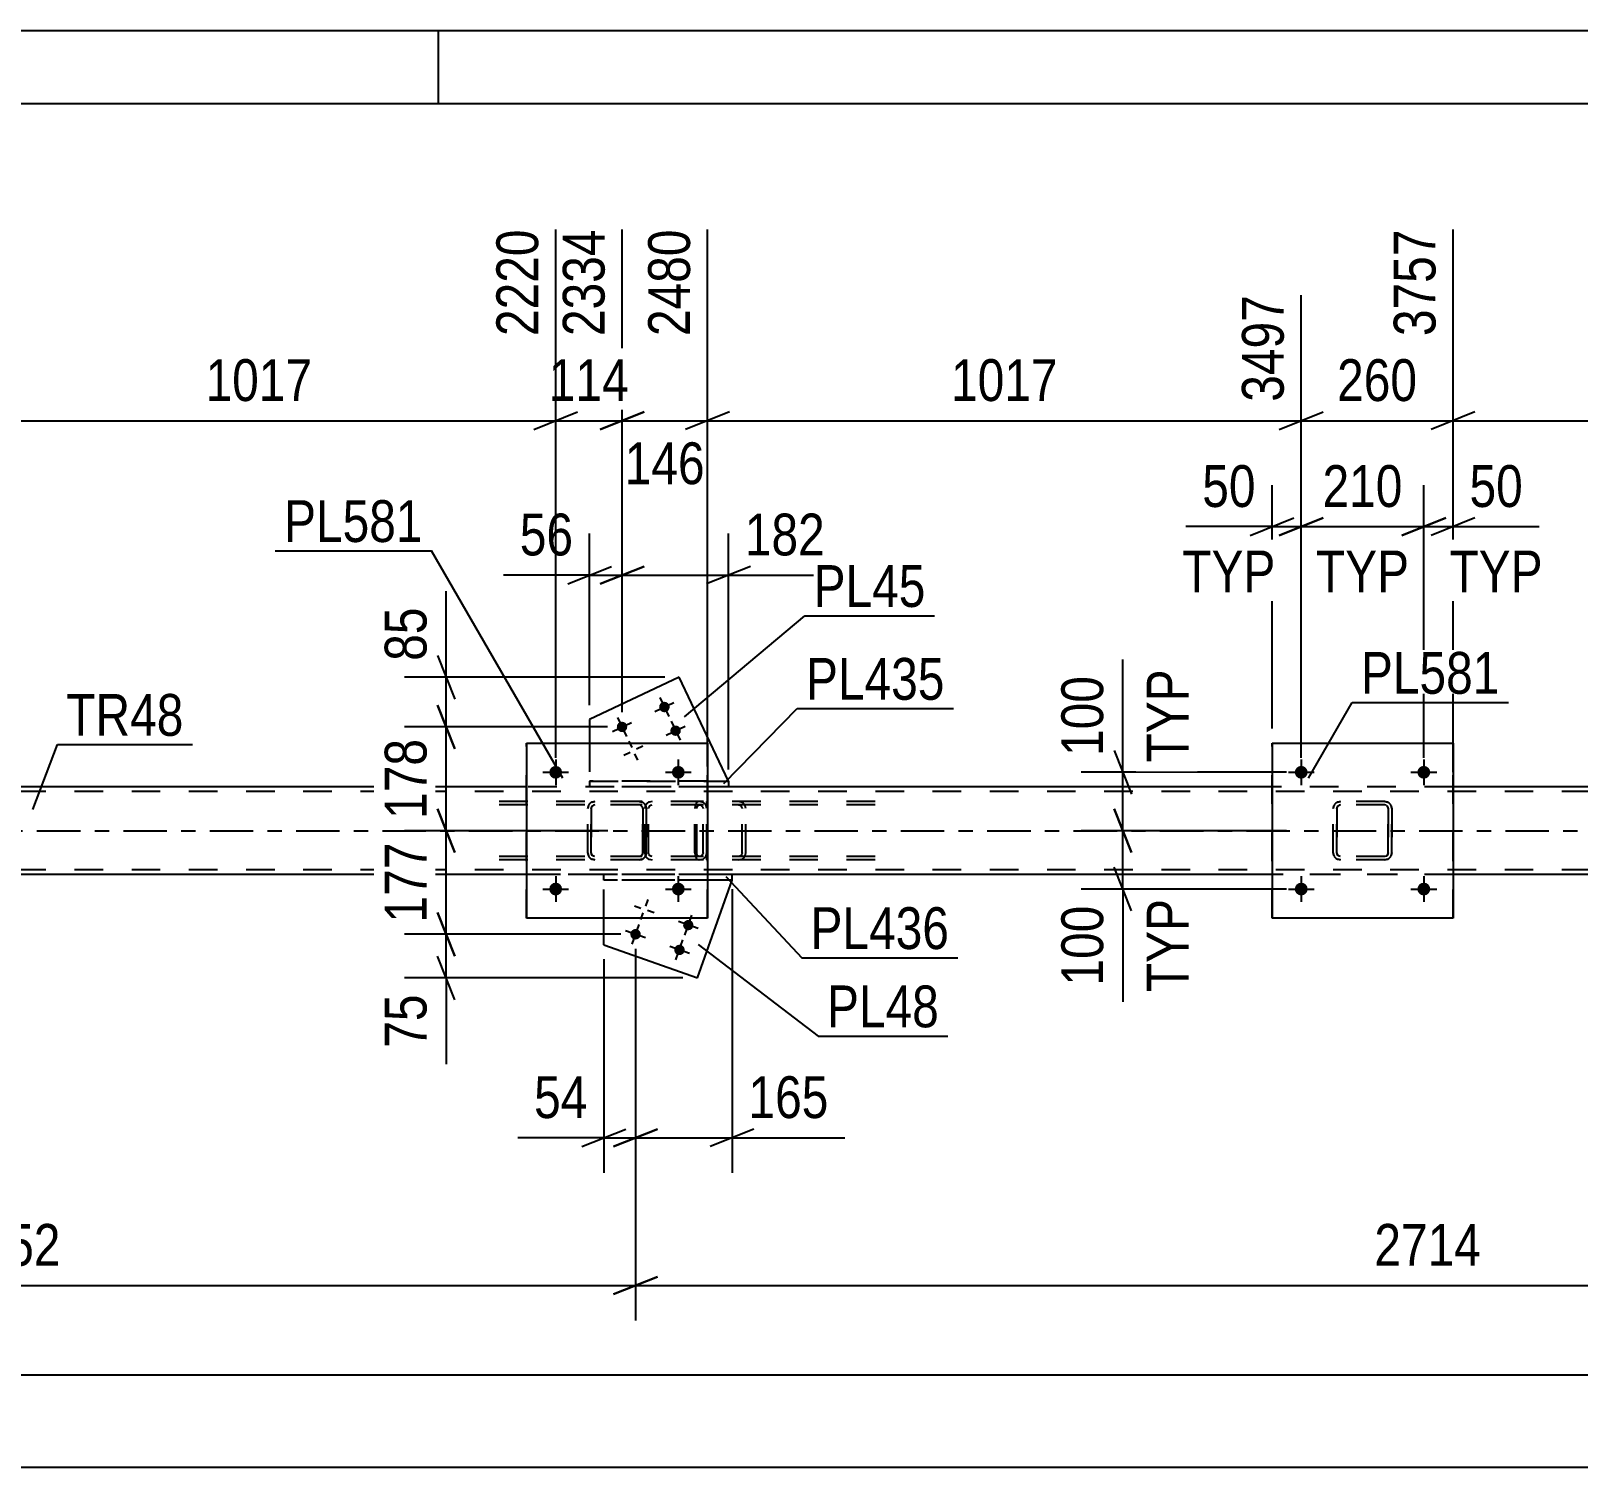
# Model space of a CAD drawing. Header units: millimetres. Extents: x -129 to 712, y -428 to 166.
# Drawn here: x 54 to 160, y 68 to 166.4 of the extents above; entities that cross this region are included whole.
import ezdxf

# ---------------------------------------------------------------- set-up
doc = ezdxf.new("R2010")
doc.units = ezdxf.units.MM
doc.linetypes.add('DXK_LINE_DOT2', pattern=[3.9198, 1.9599, -1.9599])
doc.linetypes.add('DXK_LINE_DOT3', pattern=[5.9187, 2.979, -0.9799, 0.9799, -0.9799])
doc.styles.add('Arial Narrow', font='ARIALN.TTF', dxfattribs={"height": 0.2})

# ---------------------------------------------------------------- blocks, each defined once
blk = doc.blocks.new('Unknown-232816670-1133')
at = {"color": 5, "linetype": 'Continuous'}
for p, q in [((711.94, 166.41), (-129.06, 166.41)), ((81.94, 161.41), (81.94, 166.41)), ((706.94, 161.41), (-124.06, 161.41))]:
    blk.add_line(p, q, dxfattribs=at)
blk = doc.blocks.new('Bolt-232816670-6723 - 6691')
at = {"linetype": 'Continuous'}
for points in [[(98.73, 105.27, -1), (99.4, 105.03, -1)], [(95.11, 104.64, -1), (95.79, 104.4, -1)], [(98.12, 103.57, -1), (98.8, 103.33, -1)]]:
    blk.add_hatch(color=1, dxfattribs=at).paths.add_polyline_path(points)
at = {"color": 1, "linetype": 'Continuous'}
for p, q in [((95.37, 106.46), (95.82, 106.3)), ((96.29, 106.9), (96.13, 106.45)), ((96.73, 105.98), (96.28, 106.14)), ((95.21, 103.84), (95.69, 105.2)), ((95.81, 105.54), (95.97, 105.99)), ((99.74, 104.91), (98.39, 105.39)), ((98.82, 104.47), (99.31, 105.83)), ((96.13, 104.28), (94.77, 104.76)), ((98.22, 102.78), (98.7, 104.13)), ((99.14, 103.21), (97.79, 103.69))]:
    blk.add_line(p, q, dxfattribs=at)
blk = doc.blocks.new('Bolt-232816670-6724 - 6691')
at = {"linetype": 'Continuous'}
for points in [[(97.75, 120.25, -1), (97.1, 119.94, -1)], [(94.85, 118.88, -1), (94.2, 118.58, -1)], [(98.52, 118.62, -1), (97.87, 118.32, -1)]]:
    blk.add_hatch(color=1, dxfattribs=at).paths.add_polyline_path(points)
at = {"color": 1, "linetype": 'Continuous'}
for p, q in [((96.77, 119.79), (98.07, 120.41)), ((97.11, 120.75), (97.73, 119.45)), ((93.88, 118.42), (95.18, 119.04)), ((94.22, 119.38), (94.84, 118.08)), ((97.54, 118.16), (98.84, 118.78)), ((97.88, 119.12), (98.5, 117.82)), ((94.99, 117.75), (95.2, 117.32)), ((94.65, 116.79), (95.08, 117)), ((95.61, 116.45), (95.4, 116.88)), ((95.95, 117.41), (95.52, 117.21))]:
    blk.add_line(p, q, dxfattribs=at)
blk = doc.blocks.new('Part-232816670-6920 - 6691')
at = {"color": 7, "linetype": 'DXK_LINE_DOT2'}
for p, q in [((99.6, 113.48), (99.54, 113.32)), ((99.68, 113.58), (99.6, 113.48)), ((99.79, 113.62), (99.68, 113.58)), ((111.87, 113.62), (99.79, 113.62)), ((100.33, 113.38), (100.33, 113.62)), ((102.69, 113.58), (102.5, 113.62)), ((99.54, 113.32), (99.52, 113.14)), ((99.52, 110.1), (99.52, 113.14)), ((99.65, 113.14), (99.66, 113.23)), ((99.65, 110.1), (99.65, 113.14)), ((99.66, 113.23), (99.69, 113.31)), ((99.69, 113.31), (99.73, 113.36)), ((99.73, 113.36), (99.79, 113.38)), ((111.87, 113.38), (99.79, 113.38)), ((102.5, 113.38), (102.6, 113.36)), ((102.6, 113.36), (102.68, 113.31)), ((102.68, 113.31), (102.73, 113.23)), ((102.73, 113.23), (102.75, 113.14)), ((102.75, 110.1), (102.75, 113.14)), ((103, 113.14), (102.97, 113.32)), ((103, 110.1), (103, 113.14)), ((99.52, 110.1), (99.54, 109.92)), ((99.54, 109.92), (99.6, 109.76)), ((99.6, 109.76), (99.68, 109.66)), ((99.66, 110.01), (99.65, 110.1)), ((99.69, 109.93), (99.66, 110.01)), ((99.68, 109.66), (99.79, 109.62)), ((99.73, 109.88), (99.69, 109.93)), ((99.79, 109.86), (99.73, 109.88)), ((111.87, 109.86), (99.79, 109.86)), ((111.87, 109.62), (99.79, 109.62)), ((100.33, 109.62), (100.33, 109.86)), ((102.6, 109.88), (102.5, 109.86)), ((102.5, 109.62), (102.69, 109.66)), ((102.68, 109.93), (102.6, 109.88)), ((102.73, 110.01), (102.68, 109.93)), ((102.75, 110.1), (102.73, 110.01)), ((102.97, 109.92), (103, 110.1))]:
    blk.add_line(p, q, dxfattribs=at)
for centre, start, end in [((102.52, 113.12), 23.8494, 68.8059), ((102.52, 110.11), 291.1941, 336.1506)]:
    blk.add_arc(centre, 0.492, start, end, dxfattribs=at)
blk = doc.blocks.new('Part-232816670-6743 - 6691')
at = {"color": 7, "linetype": 'DXK_LINE_DOT2'}
for p in [(102.06, 108.22), (93.28, 105.62)]:
    blk.add_line(p, (93.28, 108.22), dxfattribs=at)
at = {"color": 2, "linetype": 'Continuous'}
for p, q in [((99.69, 101.53), (102.06, 108.22)), ((93.28, 103.81), (93.28, 105.62)), ((93.28, 103.81), (99.69, 101.53))]:
    blk.add_line(p, q, dxfattribs=at)
blk = doc.blocks.new('Part-232816670-6748 - 6691')
at = {"color": 2, "linetype": 'Continuous'}
for p, q in [((98.45, 122.13), (92.3, 119.23)), ((101.82, 115.02), (98.45, 122.13)), ((92.3, 119.23), (92.3, 117.62))]:
    blk.add_line(p, q, dxfattribs=at)
at = {"color": 7, "linetype": 'DXK_LINE_DOT2'}
for p, q in [((92.3, 117.62), (92.3, 115.02)), ((92.3, 115.02), (101.82, 115.02))]:
    blk.add_line(p, q, dxfattribs=at)
blk = doc.blocks.new('Part-232816670-6881 - 6691')
at = {"color": 7, "linetype": 'DXK_LINE_DOT2'}
for p, q in [((93.28, 108.22), (93.28, 108.62)), ((100.38, 108.62), (93.28, 108.62)), ((100.38, 108.22), (93.28, 108.22))]:
    blk.add_line(p, q, dxfattribs=at)
at = {"color": 2, "linetype": 'Continuous'}
for p, q in [((102.06, 108.62), (100.38, 108.62)), ((102.06, 108.22), (100.38, 108.22)), ((102.06, 108.22), (102.06, 108.62))]:
    blk.add_line(p, q, dxfattribs=at)
blk = doc.blocks.new('Part-232816670-6886 - 6691')
at = {"color": 7, "linetype": 'DXK_LINE_DOT2'}
for p, q in [((92.3, 115.02), (92.3, 114.62)), ((100.38, 115.02), (92.3, 115.02)), ((100.38, 114.62), (92.3, 114.62))]:
    blk.add_line(p, q, dxfattribs=at)
at = {"color": 2, "linetype": 'Continuous'}
for p, q in [((100.38, 115.02), (101.82, 115.02)), ((101.82, 114.62), (100.38, 114.62)), ((101.82, 115.02), (101.82, 114.62))]:
    blk.add_line(p, q, dxfattribs=at)
blk = doc.blocks.new('Part-232816670-6810 - 6691')
at = {"color": 2, "linetype": 'Continuous'}
for p, q in [((87.98, 114.62), (49.3, 114.62)), ((139.06, 114.62), (101.82, 114.62)), ((190.14, 114.62), (151.46, 114.62)), ((87.98, 108.62), (49.3, 108.62)), ((139.06, 108.62), (102.06, 108.62)), ((190.14, 108.62), (151.46, 108.62))]:
    blk.add_line(p, q, dxfattribs=at)
at = {"color": 7, "linetype": 'DXK_LINE_DOT2'}
for p, q in [((101.82, 114.62), (87.98, 114.62)), ((151.46, 114.62), (139.06, 114.62)), ((204, 114.3), (1.17, 114.3)), ((204, 108.94), (1.17, 108.94)), ((202.54, 108.62), (1.77, 108.62)), ((102.06, 108.62), (87.98, 108.62)), ((151.46, 108.62), (139.06, 108.62))]:
    blk.add_line(p, q, dxfattribs=at)
at = {"color": 7, "linetype": 'DXK_LINE_DOT3'}
blk.add_line((1.17, 111.62), (204, 111.62), dxfattribs=at)
blk = doc.blocks.new('Part-232816670-6928 - 6691')
at = {"color": 7, "linetype": 'DXK_LINE_DOT2'}
for p, q in [((99.82, 113.62), (85.64, 113.62)), ((96.59, 113.62), (96.39, 113.58)), ((100.02, 113.58), (99.82, 113.62)), ((99.82, 113.38), (85.64, 113.38)), ((96.12, 113.32), (96.08, 113.14)), ((96.08, 110.1), (96.08, 113.14)), ((96.33, 113.14), (96.35, 113.23)), ((96.33, 110.1), (96.33, 113.14)), ((96.35, 113.23), (96.41, 113.31)), ((96.41, 113.31), (96.49, 113.36)), ((96.49, 113.36), (96.59, 113.38)), ((99.82, 113.38), (99.92, 113.36)), ((99.92, 113.36), (100, 113.31)), ((100, 113.31), (100.06, 113.23)), ((100.06, 113.23), (100.08, 113.14)), ((100.08, 110.1), (100.08, 113.14)), ((100.33, 113.14), (100.3, 113.32)), ((100.33, 110.1), (100.33, 113.14)), ((99.82, 109.86), (85.64, 109.86)), ((99.82, 109.62), (85.64, 109.62)), ((96.08, 110.1), (96.12, 109.92)), ((96.35, 110.01), (96.33, 110.1)), ((96.41, 109.93), (96.35, 110.01)), ((96.39, 109.66), (96.59, 109.62)), ((96.49, 109.88), (96.41, 109.93)), ((96.59, 109.86), (96.49, 109.88)), ((99.92, 109.88), (99.82, 109.86)), ((99.82, 109.62), (100.02, 109.66)), ((100, 109.93), (99.92, 109.88)), ((100.06, 110.01), (100, 109.93)), ((100.08, 110.1), (100.06, 110.01)), ((100.3, 109.92), (100.33, 110.1))]:
    blk.add_line(p, q, dxfattribs=at)
for centre, start, end in [((96.57, 113.12), 110.7583, 155.68), ((99.84, 113.12), 24.32, 69.2417), ((96.57, 110.12), 204.32, 249.2417), ((99.84, 110.12), 290.7583, 335.68)]:
    blk.add_arc(centre, 0.496, start, end, dxfattribs=at)
blk = doc.blocks.new('Part-232816670-63326 - 6691')
at = {"color": 7, "linetype": 'DXK_LINE_DOT2'}
for p, q in [((92.48, 113.58), (92.66, 113.62)), ((92.66, 113.62), (92.48, 113.58)), ((95.7, 113.62), (92.66, 113.62)), ((95.7, 113.62), (95.89, 113.58)), ((95.89, 113.58), (95.7, 113.62)), ((92.18, 113.14), (92.22, 113.32)), ((92.22, 113.32), (92.18, 113.14)), ((92.18, 110.1), (92.18, 113.14)), ((92.18, 113.14), (92.18, 113.14)), ((92.18, 110.1), (92.18, 113.14)), ((92.42, 113.14), (92.44, 113.23)), ((92.44, 113.23), (92.42, 113.14)), ((92.42, 110.1), (92.42, 113.14)), ((92.42, 113.14), (92.42, 113.14)), ((92.42, 113.14), (92.42, 110.1)), ((92.44, 113.23), (92.49, 113.31)), ((92.49, 113.31), (92.44, 113.23)), ((92.57, 113.36), (92.49, 113.31)), ((92.66, 113.38), (92.57, 113.36)), ((95.7, 113.38), (92.66, 113.38)), ((95.79, 113.36), (95.7, 113.38)), ((95.79, 113.36), (95.87, 113.31)), ((95.87, 113.31), (95.92, 113.23)), ((95.92, 113.23), (95.87, 113.31)), ((95.92, 113.23), (95.94, 113.14)), ((95.94, 113.14), (95.92, 113.23)), ((95.94, 110.1), (95.94, 113.14)), ((95.94, 113.14), (95.94, 113.14)), ((95.94, 113.14), (95.94, 110.1)), ((96.15, 113.32), (96.18, 113.14)), ((96.18, 113.14), (96.15, 113.32)), ((96.18, 110.1), (96.18, 113.14)), ((96.18, 113.14), (96.18, 113.14)), ((96.18, 113.14), (96.18, 110.1)), ((92.18, 110.1), (92.18, 110.1)), ((92.22, 109.92), (92.18, 110.1)), ((92.18, 110.1), (92.22, 109.92)), ((92.42, 110.1), (92.42, 110.1)), ((92.44, 110.01), (92.42, 110.1)), ((92.42, 110.1), (92.44, 110.01)), ((92.49, 109.93), (92.44, 110.01)), ((92.44, 110.01), (92.49, 109.93)), ((92.66, 109.62), (92.48, 109.66)), ((92.48, 109.66), (92.66, 109.62)), ((92.57, 109.88), (92.49, 109.93)), ((92.66, 109.86), (92.57, 109.88)), ((95.7, 109.86), (92.66, 109.86)), ((95.7, 109.62), (92.66, 109.62)), ((95.79, 109.88), (95.7, 109.86)), ((95.89, 109.66), (95.7, 109.62)), ((95.7, 109.62), (95.89, 109.66)), ((95.87, 109.93), (95.79, 109.88)), ((95.92, 110.01), (95.87, 109.93)), ((95.87, 109.93), (95.92, 110.01)), ((95.94, 110.1), (95.92, 110.01)), ((95.92, 110.01), (95.94, 110.1)), ((95.94, 110.1), (95.94, 110.1)), ((96.18, 110.1), (96.15, 109.92)), ((96.15, 109.92), (96.18, 110.1)), ((96.18, 110.1), (96.18, 110.1))]:
    blk.add_line(p, q, dxfattribs=at)
at = {"color": 7, "linetype": 'DXK_LINE_DOT3'}
blk.add_line((94.18, 111.62), (94.18, 111.62), dxfattribs=at)
at = {"color": 7, "linetype": 'DXK_LINE_DOT2'}
for centre, start, end in [((92.66, 113.14), 112.5, 157.5), ((92.66, 113.14), 112.5, 157.5), ((95.7, 113.14), 22.5, 67.5), ((95.7, 113.14), 22.5, 67.5), ((92.66, 110.1), 202.5, 247.5), ((92.66, 110.1), 202.5, 247.5), ((95.7, 110.1), 292.5, 337.5), ((95.7, 110.1), 292.5, 337.5)]:
    blk.add_arc(centre, 0.48, start, end, dxfattribs=at)
blk = doc.blocks.new('Part-232816670-63327 - 6691')
at = {"color": 2, "linetype": 'Continuous'}
for p, q in [((87.98, 117.62), (87.98, 105.62)), ((87.98, 117.62), (100.38, 117.62)), ((100.38, 117.62), (100.38, 105.62)), ((100.38, 105.62), (87.98, 105.62))]:
    blk.add_line(p, q, dxfattribs=at)
at = {"color": 7, "linetype": 'DXK_LINE_DOT2'}
for p, q in [((87.98, 105.62), (87.98, 117.62)), ((100.38, 105.62), (100.38, 117.62))]:
    blk.add_line(p, q, dxfattribs=at)
blk = doc.blocks.new('Part-232816670-63328 - 6691')
at = {"color": 7, "linetype": 'DXK_LINE_DOT2'}
for p, q in [((143.56, 113.58), (143.74, 113.62)), ((143.74, 113.62), (143.56, 113.58)), ((146.78, 113.62), (143.74, 113.62)), ((146.78, 113.62), (146.97, 113.58)), ((146.97, 113.58), (146.78, 113.62)), ((143.26, 113.14), (143.3, 113.32)), ((143.3, 113.32), (143.26, 113.14)), ((143.26, 110.1), (143.26, 113.14)), ((143.26, 113.14), (143.26, 113.14)), ((143.26, 110.1), (143.26, 113.14)), ((143.5, 113.14), (143.52, 113.23)), ((143.52, 113.23), (143.5, 113.14)), ((143.5, 110.1), (143.5, 113.14)), ((143.5, 113.14), (143.5, 113.14)), ((143.5, 113.14), (143.5, 110.1)), ((143.52, 113.23), (143.57, 113.31)), ((143.57, 113.31), (143.52, 113.23)), ((143.65, 113.36), (143.57, 113.31)), ((143.74, 113.38), (143.65, 113.36)), ((146.78, 113.38), (143.74, 113.38)), ((146.87, 113.36), (146.78, 113.38)), ((146.87, 113.36), (146.95, 113.31)), ((146.95, 113.31), (147, 113.23)), ((147, 113.23), (146.95, 113.31)), ((147, 113.23), (147.02, 113.14)), ((147.02, 113.14), (147, 113.23)), ((147.02, 110.1), (147.02, 113.14)), ((147.02, 113.14), (147.02, 113.14)), ((147.02, 113.14), (147.02, 110.1)), ((147.23, 113.32), (147.26, 113.14)), ((147.26, 113.14), (147.23, 113.32)), ((147.26, 110.1), (147.26, 113.14)), ((147.26, 113.14), (147.26, 113.14)), ((147.26, 113.14), (147.26, 110.1)), ((143.26, 110.1), (143.26, 110.1)), ((143.3, 109.92), (143.26, 110.1)), ((143.26, 110.1), (143.3, 109.92)), ((143.5, 110.1), (143.5, 110.1)), ((143.52, 110.01), (143.5, 110.1)), ((143.5, 110.1), (143.52, 110.01)), ((143.57, 109.93), (143.52, 110.01)), ((143.52, 110.01), (143.57, 109.93)), ((143.74, 109.62), (143.56, 109.66)), ((143.56, 109.66), (143.74, 109.62)), ((143.65, 109.88), (143.57, 109.93)), ((143.74, 109.86), (143.65, 109.88)), ((146.78, 109.86), (143.74, 109.86)), ((146.78, 109.62), (143.74, 109.62)), ((146.87, 109.88), (146.78, 109.86)), ((146.97, 109.66), (146.78, 109.62)), ((146.78, 109.62), (146.97, 109.66)), ((146.95, 109.93), (146.87, 109.88)), ((147, 110.01), (146.95, 109.93)), ((146.95, 109.93), (147, 110.01)), ((147.02, 110.1), (147, 110.01)), ((147, 110.01), (147.02, 110.1)), ((147.02, 110.1), (147.02, 110.1)), ((147.26, 110.1), (147.23, 109.92)), ((147.23, 109.92), (147.26, 110.1)), ((147.26, 110.1), (147.26, 110.1))]:
    blk.add_line(p, q, dxfattribs=at)
at = {"color": 7, "linetype": 'DXK_LINE_DOT3'}
blk.add_line((145.26, 111.62), (145.26, 111.62), dxfattribs=at)
at = {"color": 7, "linetype": 'DXK_LINE_DOT2'}
for centre, start, end in [((143.74, 113.14), 112.5, 157.5), ((143.74, 113.14), 112.5, 157.5), ((146.78, 113.14), 22.5, 67.5), ((146.78, 113.14), 22.5, 67.5), ((143.74, 110.1), 202.5, 247.5), ((143.74, 110.1), 202.5, 247.5), ((146.78, 110.1), 292.5, 337.5), ((146.78, 110.1), 292.5, 337.5)]:
    blk.add_arc(centre, 0.48, start, end, dxfattribs=at)
blk = doc.blocks.new('Part-232816670-63329 - 6691')
at = {"color": 2, "linetype": 'Continuous'}
for p, q in [((139.06, 117.62), (139.06, 105.62)), ((139.06, 117.62), (151.46, 117.62)), ((151.46, 117.62), (151.46, 105.62)), ((151.46, 105.62), (139.06, 105.62))]:
    blk.add_line(p, q, dxfattribs=at)
at = {"color": 7, "linetype": 'DXK_LINE_DOT2'}
for p, q in [((139.06, 105.62), (139.06, 117.62)), ((151.46, 105.62), (151.46, 117.62))]:
    blk.add_line(p, q, dxfattribs=at)
blk = doc.blocks.new('Bolt-232816670-63352 - 6691')
at = {"linetype": 'Continuous'}
for points in [[(90.42, 107.62, -1), (89.54, 107.62, -1)], [(98.82, 107.62, -1), (97.94, 107.62, -1)]]:
    blk.add_hatch(color=1, dxfattribs=at).paths.add_polyline_path(points)
at = {"color": 1, "linetype": 'Continuous'}
for p, q in [((89.98, 108.5), (89.98, 106.74)), ((98.38, 108.5), (98.38, 106.74)), ((89.1, 107.62), (90.86, 107.62)), ((97.5, 107.62), (99.26, 107.62))]:
    blk.add_line(p, q, dxfattribs=at)
blk = doc.blocks.new('Bolt-232816670-63353 - 6691')
at = {"linetype": 'Continuous'}
for points in [[(90.42, 115.62, -1), (89.54, 115.62, -1)], [(98.82, 115.62, -1), (97.94, 115.62, -1)]]:
    blk.add_hatch(color=1, dxfattribs=at).paths.add_polyline_path(points)
at = {"color": 1, "linetype": 'Continuous'}
for p, q in [((89.1, 115.62), (90.86, 115.62)), ((89.98, 116.5), (89.98, 114.74)), ((97.5, 115.62), (99.26, 115.62)), ((98.38, 116.5), (98.38, 114.74))]:
    blk.add_line(p, q, dxfattribs=at)
blk = doc.blocks.new('Bolt-232816670-63354 - 6691')
at = {"linetype": 'Continuous'}
for points in [[(141.5, 107.62, -1), (140.62, 107.62, -1)], [(149.9, 107.62, -1), (149.02, 107.62, -1)]]:
    blk.add_hatch(color=1, dxfattribs=at).paths.add_polyline_path(points)
at = {"color": 1, "linetype": 'Continuous'}
for p, q in [((141.06, 108.5), (141.06, 106.74)), ((149.46, 108.5), (149.46, 106.74)), ((140.18, 107.62), (141.94, 107.62)), ((148.58, 107.62), (150.34, 107.62))]:
    blk.add_line(p, q, dxfattribs=at)
blk = doc.blocks.new('Bolt-232816670-63355 - 6691')
at = {"linetype": 'Continuous'}
for points in [[(141.5, 115.62, -1), (140.62, 115.62, -1)], [(149.9, 115.62, -1), (149.02, 115.62, -1)]]:
    blk.add_hatch(color=1, dxfattribs=at).paths.add_polyline_path(points)
at = {"color": 1, "linetype": 'Continuous'}
for p, q in [((140.18, 115.62), (141.94, 115.62)), ((141.06, 116.5), (141.06, 114.74)), ((148.58, 115.62), (150.34, 115.62)), ((149.46, 116.5), (149.46, 114.74))]:
    blk.add_line(p, q, dxfattribs=at)
blk = doc.blocks.new('StraightDimension-232816670-79049 - 6691')
at = {"color": 7, "linetype": 'Continuous'}
blk.add_line((0.37, 68.02), (657.63, 68.02), dxfattribs=at)
blk = doc.blocks.new('StraightDimension-232816670-77972 - 6691')
at = {"color": 7, "linetype": 'Continuous'}
for p, q in [((82.48, 122.13), (82.48, 128.04)), ((82.48, 122.13), (82.48, 128.04)), ((81.88, 123.63), (83.08, 120.63)), ((97.45, 122.13), (79.63, 122.13)), ((82.48, 118.73), (82.48, 122.13)), ((83.08, 117.23), (81.88, 120.23)), ((93.53, 118.73), (79.63, 118.73))]:
    blk.add_line(p, q, dxfattribs=at)
at = {"color": 0}
blk.add_wipeout([(81.73, 127.51), (77.53, 127.51), (77.53, 122.66), (81.73, 122.66)], dxfattribs=at)
at = {"color": 3, "style": 'Arial Narrow'}
blk.add_text('85', height=2.863, rotation=90.0002, dxfattribs=at).set_placement((81.13, 123.26))
blk = doc.blocks.new('StraightDimension-232816670-77199 - 6691')
at = {"color": 7, "linetype": 'Continuous'}
for p, q in [((151.46, 115.62), (151.46, 152.82)), ((192.14, 116.62), (192.14, 148.32)), ((152.96, 140.31), (149.96, 139.11)), ((190.64, 139.11), (193.64, 140.31)), ((151.46, 139.71), (192.14, 139.71))]:
    blk.add_line(p, q, dxfattribs=at)
at = {"color": 0}
blk.add_wipeout([(176.06, 140.46), (176.06, 144.66), (167.55, 144.66), (167.55, 140.46)], dxfattribs=at)
at = {"color": 3, "style": 'Arial Narrow'}
blk.add_text('1017', height=2.863, dxfattribs=at).set_placement((168.15, 141.06))
at = {"color": 0, "linetype": 'Continuous'}
blk.add_wipeout([(191.54, 148.92), (187.34, 148.92), (187.34, 140.41), (191.54, 140.41)], dxfattribs=at)
at = {"color": 3, "linetype": 'Continuous', "style": 'Arial Narrow'}
blk.add_text('4774', height=2.863, rotation=90.0002, dxfattribs=at).set_placement((190.94, 141.01))
blk = doc.blocks.new('StraightDimension-232816670-16567 - 6691')
at = {"color": 7, "linetype": 'Continuous'}
blk.add_line((1.17, 74.34), (656.99, 74.34), dxfattribs=at)
blk = doc.blocks.new('StraightDimension-232816670-77851 - 6691')
at = {"color": 7, "linetype": 'Continuous'}
for p, q in [((128.24, 113.12), (129.44, 110.12)), ((140.06, 111.62), (125.99, 111.62)), ((128.84, 107.62), (128.84, 111.62)), ((129.44, 106.12), (128.24, 109.12)), ((140.06, 107.62), (125.99, 107.62)), ((128.84, 107.62), (128.84, 99.89)), ((128.84, 107.62), (128.84, 99.89))]:
    blk.add_line(p, q, dxfattribs=at)
at = {"color": 0}
blk.add_wipeout([(128.09, 107.09), (123.89, 107.09), (123.89, 100.41), (128.09, 100.41)], dxfattribs=at)
at = {"color": 0, "linetype": 'Continuous'}
blk.add_wipeout([(133.94, 107.55), (129.74, 107.55), (129.74, 99.96), (133.94, 99.96)], dxfattribs=at)
at = {"color": 3, "style": 'Arial Narrow'}
blk.add_text('100', height=2.863, rotation=90.0002, dxfattribs=at).set_placement((127.49, 101.01))
at = {"color": 3, "linetype": 'Continuous', "style": 'Arial Narrow'}
blk.add_text('TYP', height=2.863, rotation=90.0002, dxfattribs=at).set_placement((133.34, 100.56))
blk = doc.blocks.new('StraightDimension-232816670-77902 - 6691')
at = {"color": 7, "linetype": 'Continuous'}
for p, q in [((141.06, 116.62), (141.06, 135.3)), ((149.46, 116.62), (149.46, 135.3)), ((139.56, 131.85), (142.56, 133.05)), ((150.96, 133.05), (147.96, 131.85)), ((141.06, 132.45), (149.46, 132.45))]:
    blk.add_line(p, q, dxfattribs=at)
at = {"color": 0}
blk.add_wipeout([(148.6, 133.2), (148.6, 137.4), (141.92, 137.4), (141.92, 133.2)], dxfattribs=at)
at = {"color": 0, "linetype": 'Continuous'}
blk.add_wipeout([(149.06, 127.35), (149.06, 131.55), (141.47, 131.55), (141.47, 127.35)], dxfattribs=at)
at = {"color": 3, "style": 'Arial Narrow'}
blk.add_text('210', height=2.863, dxfattribs=at).set_placement((142.52, 133.8))
at = {"color": 3, "linetype": 'Continuous', "style": 'Arial Narrow'}
blk.add_text('TYP', height=2.863, dxfattribs=at).set_placement((142.07, 127.95))
blk = doc.blocks.new('StraightDimension-232816670-77202 - 6691')
at = {"color": 7, "linetype": 'Continuous'}
for p, q in [((94.53, 119.73), (94.53, 152.82)), ((100.38, 116.02), (100.38, 152.82)), ((93.03, 139.11), (96.03, 140.31)), ((101.88, 140.31), (98.88, 139.11)), ((94.53, 139.71), (100.38, 139.71))]:
    blk.add_line(p, q, dxfattribs=at)
at = {"color": 0, "linetype": 'Continuous'}
blk.add_wipeout([(99.78, 153.42), (95.58, 153.42), (95.58, 144.91), (99.78, 144.91)], dxfattribs=at)
at = {"color": 3, "linetype": 'Continuous', "style": 'Arial Narrow'}
blk.add_text('2480', height=2.863, rotation=90.0002, dxfattribs=at).set_placement((99.18, 145.51))
at = {"color": 0}
blk.add_wipeout([(100.8, 134.76), (100.8, 138.96), (94.11, 138.96), (94.11, 134.76)], dxfattribs=at)
at = {"color": 3, "style": 'Arial Narrow'}
blk.add_text('146', height=2.863, dxfattribs=at).set_placement((94.71, 135.36))
blk = doc.blocks.new('StraightDimension-232816670-39492 - 6691')
at = {"color": 7, "linetype": 'Continuous'}
for p, q in [((94.53, 119.73), (94.53, 131.98)), ((101.82, 115.82), (101.82, 131.98)), ((93.03, 128.53), (96.03, 129.73)), ((103.32, 129.73), (100.32, 128.53)), ((94.53, 129.13), (101.82, 129.13)), ((101.82, 129.13), (109.55, 129.13)), ((101.82, 129.13), (109.55, 129.13))]:
    blk.add_line(p, q, dxfattribs=at)
at = {"color": 0}
blk.add_wipeout([(109.02, 129.88), (109.02, 134.08), (102.34, 134.08), (102.34, 129.88)], dxfattribs=at)
at = {"color": 3, "style": 'Arial Narrow'}
blk.add_text('182', height=2.863, dxfattribs=at).set_placement((102.94, 130.48))
blk = doc.blocks.new('StraightDimension-232816670-39493 - 6691')
at = {"color": 7, "linetype": 'Continuous'}
for p, q in [((92.3, 120.23), (92.3, 131.98)), ((94.53, 119.73), (94.53, 131.98)), ((90.8, 128.53), (93.8, 129.73)), ((96.03, 129.73), (93.03, 128.53)), ((92.3, 129.13), (86.4, 129.13)), ((92.3, 129.13), (86.4, 129.13)), ((92.3, 129.13), (94.53, 129.13))]:
    blk.add_line(p, q, dxfattribs=at)
at = {"color": 0}
blk.add_wipeout([(91.78, 129.88), (91.78, 134.08), (86.92, 134.08), (86.92, 129.88)], dxfattribs=at)
at = {"color": 3, "style": 'Arial Narrow'}
blk.add_text('56', height=2.863, dxfattribs=at).set_placement((87.52, 130.48))
blk = doc.blocks.new('StraightDimension-232816670-39511 - 6691')
at = {"color": 7, "linetype": 'Continuous'}
for p, q in [((102.06, 107.62), (102.06, 88.18)), ((95.45, 103.52), (95.45, 88.18)), ((93.95, 89.98), (96.95, 91.18)), ((103.56, 91.18), (100.56, 89.98)), ((95.45, 90.58), (102.06, 90.58)), ((102.06, 90.58), (109.8, 90.58)), ((102.06, 90.58), (109.8, 90.58))]:
    blk.add_line(p, q, dxfattribs=at)
at = {"color": 0}
blk.add_wipeout([(109.27, 91.33), (109.27, 95.53), (102.59, 95.53), (102.59, 91.33)], dxfattribs=at)
at = {"color": 3, "style": 'Arial Narrow'}
blk.add_text('165', height=2.863, dxfattribs=at).set_placement((103.19, 91.93))
blk = doc.blocks.new('StraightDimension-232816670-39512 - 6691')
at = {"color": 7, "linetype": 'Continuous'}
for p, q in [((95.45, 103.52), (95.45, 88.18)), ((93.28, 102.81), (93.28, 88.18)), ((91.78, 89.98), (94.78, 91.18)), ((96.95, 91.18), (93.95, 89.98)), ((93.28, 90.58), (87.38, 90.58)), ((93.28, 90.58), (87.38, 90.58)), ((93.28, 90.58), (95.45, 90.58))]:
    blk.add_line(p, q, dxfattribs=at)
at = {"color": 0}
blk.add_wipeout([(92.76, 91.33), (92.76, 95.53), (87.9, 95.53), (87.9, 91.33)], dxfattribs=at)
at = {"color": 3, "style": 'Arial Narrow'}
blk.add_text('54', height=2.863, dxfattribs=at).set_placement((88.5, 91.93))
blk = doc.blocks.new('StraightDimension-232816670-77200 - 6691')
at = {"color": 7, "linetype": 'Continuous'}
for p, q in [((151.46, 115.62), (151.46, 152.82)), ((141.06, 116.62), (141.06, 148.32)), ((139.56, 139.11), (142.56, 140.31)), ((152.96, 140.31), (149.96, 139.11)), ((141.06, 139.71), (151.46, 139.71))]:
    blk.add_line(p, q, dxfattribs=at)
at = {"color": 0}
blk.add_wipeout([(149.6, 140.46), (149.6, 144.66), (142.92, 144.66), (142.92, 140.46)], dxfattribs=at)
at = {"color": 3, "style": 'Arial Narrow'}
blk.add_text('260', height=2.863, dxfattribs=at).set_placement((143.52, 141.06))
at = {"color": 0, "linetype": 'Continuous'}
blk.add_wipeout([(150.86, 153.42), (146.66, 153.42), (146.66, 144.91), (150.86, 144.91)], dxfattribs=at)
at = {"color": 3, "linetype": 'Continuous', "style": 'Arial Narrow'}
blk.add_text('3757', height=2.863, rotation=90.0002, dxfattribs=at).set_placement((150.26, 145.51))
blk = doc.blocks.new('StraightDimension-232816670-77201 - 6691')
at = {"color": 7, "linetype": 'Continuous'}
for p, q in [((100.38, 116.02), (100.38, 152.82)), ((141.06, 116.62), (141.06, 148.32)), ((101.88, 140.31), (98.88, 139.11)), ((139.56, 139.11), (142.56, 140.31)), ((100.38, 139.71), (141.06, 139.71))]:
    blk.add_line(p, q, dxfattribs=at)
at = {"color": 0}
blk.add_wipeout([(124.98, 140.46), (124.98, 144.66), (116.47, 144.66), (116.47, 140.46)], dxfattribs=at)
at = {"color": 3, "style": 'Arial Narrow'}
blk.add_text('1017', height=2.863, dxfattribs=at).set_placement((117.07, 141.06))
at = {"color": 0, "linetype": 'Continuous'}
blk.add_wipeout([(140.46, 148.92), (136.26, 148.92), (136.26, 140.41), (140.46, 140.41)], dxfattribs=at)
at = {"color": 3, "linetype": 'Continuous', "style": 'Arial Narrow'}
blk.add_text('3497', height=2.863, rotation=90.0002, dxfattribs=at).set_placement((139.86, 141.01))
blk = doc.blocks.new('StraightDimension-232816670-77203 - 6691')
at = {"color": 7, "linetype": 'Continuous'}
for p, q in [((89.98, 116.62), (89.98, 152.82)), ((94.53, 119.73), (94.53, 152.82)), ((88.48, 139.11), (91.48, 140.31)), ((96.03, 140.31), (93.03, 139.11)), ((89.98, 139.71), (94.53, 139.71))]:
    blk.add_line(p, q, dxfattribs=at)
at = {"color": 0}
blk.add_wipeout([(95.6, 140.46), (95.6, 144.66), (88.91, 144.66), (88.91, 140.46)], dxfattribs=at)
at = {"color": 3, "style": 'Arial Narrow'}
blk.add_text('114', height=2.863, dxfattribs=at).set_placement((89.51, 141.06))
at = {"color": 0, "linetype": 'Continuous'}
blk.add_wipeout([(93.93, 153.42), (89.73, 153.42), (89.73, 144.91), (93.93, 144.91)], dxfattribs=at)
at = {"color": 3, "linetype": 'Continuous', "style": 'Arial Narrow'}
blk.add_text('2334', height=2.863, rotation=90.0002, dxfattribs=at).set_placement((93.33, 145.51))
blk = doc.blocks.new('StraightDimension-232816670-77204 - 6691')
at = {"color": 7, "linetype": 'Continuous'}
for p, q in [((49.3, 115.62), (49.3, 152.82)), ((89.98, 116.62), (89.98, 152.82)), ((50.8, 140.31), (47.8, 139.11)), ((88.48, 139.11), (91.48, 140.31)), ((49.3, 139.71), (89.98, 139.71))]:
    blk.add_line(p, q, dxfattribs=at)
at = {"color": 0, "linetype": 'Continuous'}
blk.add_wipeout([(89.38, 153.42), (85.18, 153.42), (85.18, 144.91), (89.38, 144.91)], dxfattribs=at)
at = {"color": 0}
blk.add_wipeout([(73.9, 140.46), (73.9, 144.66), (65.39, 144.66), (65.39, 140.46)], dxfattribs=at)
at = {"color": 3, "linetype": 'Continuous', "style": 'Arial Narrow'}
blk.add_text('2220', height=2.863, rotation=90.0002, dxfattribs=at).set_placement((88.78, 145.51))
at = {"color": 3, "style": 'Arial Narrow'}
blk.add_text('1017', height=2.863, dxfattribs=at).set_placement((65.99, 141.06))
blk = doc.blocks.new('StraightDimension-232816670-77850 - 6691')
at = {"color": 7, "linetype": 'Continuous'}
for p, q in [((128.84, 115.62), (128.84, 123.35)), ((128.84, 115.62), (128.84, 123.35)), ((128.24, 117.12), (129.44, 114.12)), ((140.06, 115.62), (125.99, 115.62)), ((128.84, 111.62), (128.84, 115.62)), ((129.44, 110.12), (128.24, 113.12)), ((140.06, 111.62), (125.99, 111.62))]:
    blk.add_line(p, q, dxfattribs=at)
at = {"color": 0, "linetype": 'Continuous'}
blk.add_wipeout([(133.94, 123.28), (129.74, 123.28), (129.74, 115.69), (133.94, 115.69)], dxfattribs=at)
at = {"color": 0}
blk.add_wipeout([(128.09, 122.83), (123.89, 122.83), (123.89, 116.14), (128.09, 116.14)], dxfattribs=at)
at = {"color": 3, "style": 'Arial Narrow'}
blk.add_text('100', height=2.863, rotation=90.0002, dxfattribs=at).set_placement((127.49, 116.74))
at = {"color": 3, "linetype": 'Continuous', "style": 'Arial Narrow'}
blk.add_text('TYP', height=2.863, rotation=90.0002, dxfattribs=at).set_placement((133.34, 116.29))
blk = doc.blocks.new('StraightDimension-232816670-77901 - 6691')
at = {"color": 7, "linetype": 'Continuous'}
for p, q in [((149.46, 116.62), (149.46, 135.3)), ((151.46, 118.62), (151.46, 135.3)), ((147.96, 131.85), (150.96, 133.05)), ((152.96, 133.05), (149.96, 131.85)), ((149.46, 132.45), (151.46, 132.45)), ((151.46, 132.45), (157.37, 132.45)), ((151.46, 132.45), (157.37, 132.45))]:
    blk.add_line(p, q, dxfattribs=at)
at = {"color": 0}
blk.add_wipeout([(156.84, 133.2), (156.84, 137.4), (151.99, 137.4), (151.99, 133.2)], dxfattribs=at)
at = {"color": 0, "linetype": 'Continuous'}
blk.add_wipeout([(158.21, 127.35), (158.21, 131.55), (150.62, 131.55), (150.62, 127.35)], dxfattribs=at)
at = {"color": 3, "style": 'Arial Narrow'}
blk.add_text('50', height=2.863, dxfattribs=at).set_placement((152.59, 133.8))
at = {"color": 3, "linetype": 'Continuous', "style": 'Arial Narrow'}
blk.add_text('TYP', height=2.863, dxfattribs=at).set_placement((151.22, 127.95))
blk = doc.blocks.new('StraightDimension-232816670-77903 - 6691')
at = {"color": 7, "linetype": 'Continuous'}
for p, q in [((139.06, 118.62), (139.06, 135.3)), ((141.06, 116.62), (141.06, 135.3)), ((137.56, 131.85), (140.56, 133.05)), ((142.56, 133.05), (139.56, 131.85)), ((139.06, 132.45), (133.16, 132.45)), ((139.06, 132.45), (133.16, 132.45)), ((139.06, 132.45), (141.06, 132.45))]:
    blk.add_line(p, q, dxfattribs=at)
at = {"color": 0}
blk.add_wipeout([(138.54, 133.2), (138.54, 137.4), (133.68, 137.4), (133.68, 133.2)], dxfattribs=at)
at = {"color": 0, "linetype": 'Continuous'}
blk.add_wipeout([(139.9, 127.35), (139.9, 131.55), (132.31, 131.55), (132.31, 127.35)], dxfattribs=at)
at = {"color": 3, "style": 'Arial Narrow'}
blk.add_text('50', height=2.863, dxfattribs=at).set_placement((134.28, 133.8))
at = {"color": 3, "linetype": 'Continuous', "style": 'Arial Narrow'}
blk.add_text('TYP', height=2.863, dxfattribs=at).set_placement((132.91, 127.95))
blk = doc.blocks.new('StraightDimension-232816670-77973 - 6691')
at = {"color": 7, "linetype": 'Continuous'}
for p, q in [((81.88, 120.23), (83.08, 117.23)), ((93.53, 118.73), (79.63, 118.73)), ((82.48, 111.62), (82.48, 118.73)), ((83.08, 110.12), (81.88, 113.12)), ((93.56, 111.62), (79.63, 111.62))]:
    blk.add_line(p, q, dxfattribs=at)
at = {"color": 0}
blk.add_wipeout([(81.73, 118.52), (77.53, 118.52), (77.53, 111.83), (81.73, 111.83)], dxfattribs=at)
at = {"color": 3, "style": 'Arial Narrow'}
blk.add_text('178', height=2.863, rotation=90.0002, dxfattribs=at).set_placement((81.13, 112.43))
blk = doc.blocks.new('StraightDimension-232816670-77974 - 6691')
at = {"color": 7, "linetype": 'Continuous'}
for p, q in [((81.88, 113.12), (83.08, 110.12)), ((93.56, 111.62), (79.63, 111.62)), ((82.48, 104.52), (82.48, 111.62)), ((83.08, 103.02), (81.88, 106.02)), ((94.45, 104.52), (79.63, 104.52))]:
    blk.add_line(p, q, dxfattribs=at)
at = {"color": 0}
blk.add_wipeout([(81.73, 111.41), (77.53, 111.41), (77.53, 104.73), (81.73, 104.73)], dxfattribs=at)
at = {"color": 3, "style": 'Arial Narrow'}
blk.add_text('177', height=2.863, rotation=90.0002, dxfattribs=at).set_placement((81.13, 105.33))
blk = doc.blocks.new('StraightDimension-232816670-77975 - 6691')
at = {"color": 7, "linetype": 'Continuous'}
for p, q in [((81.88, 106.02), (83.08, 103.02)), ((94.45, 104.52), (79.63, 104.52)), ((82.48, 101.53), (82.48, 104.52)), ((83.08, 100.03), (81.88, 103.03)), ((98.69, 101.53), (79.63, 101.53)), ((82.48, 101.53), (82.48, 95.63)), ((82.48, 101.53), (82.48, 95.63))]:
    blk.add_line(p, q, dxfattribs=at)
at = {"color": 0}
blk.add_wipeout([(81.73, 101.01), (77.53, 101.01), (77.53, 96.15), (81.73, 96.15)], dxfattribs=at)
at = {"color": 3, "style": 'Arial Narrow'}
blk.add_text('75', height=2.863, rotation=90.0002, dxfattribs=at).set_placement((81.13, 96.75))
blk = doc.blocks.new('StraightDimension-232816670-79015 - 6691')
at = {"color": 7, "linetype": 'Continuous'}
for p, q in [((204, 107.62), (204, 78.06)), ((95.45, 103.52), (95.45, 78.06)), ((96.95, 81.06), (93.95, 79.86)), ((202.5, 79.86), (205.5, 81.06)), ((95.45, 80.46), (204, 80.46))]:
    blk.add_line(p, q, dxfattribs=at)
at = {"color": 0}
blk.add_wipeout([(153.98, 81.21), (153.98, 85.41), (145.47, 85.41), (145.47, 81.21)], dxfattribs=at)
at = {"color": 3, "style": 'Arial Narrow'}
blk.add_text('2714', height=2.863, dxfattribs=at).set_placement((146.07, 81.81))
blk = doc.blocks.new('StraightDimension-232816670-79016 - 6691')
at = {"color": 7, "linetype": 'Continuous'}
for p, q in [((95.45, 103.52), (95.45, 78.06)), ((9.36, 97.41), (9.36, 78.06)), ((10.86, 81.06), (7.86, 79.86)), ((93.95, 79.86), (96.95, 81.06)), ((9.36, 80.46), (95.45, 80.46))]:
    blk.add_line(p, q, dxfattribs=at)
at = {"color": 0}
blk.add_wipeout([(56.66, 81.21), (56.66, 85.41), (48.15, 85.41), (48.15, 81.21)], dxfattribs=at)
at = {"color": 3, "style": 'Arial Narrow'}
blk.add_text('2152', height=2.863, dxfattribs=at).set_placement((48.75, 81.81))
blk = doc.blocks.new('Mark-232816670-39534 - 6691')
at = {"color": 30, "linetype": 'Continuous'}
for p, q in [((98.8, 119.42), (107.05, 126.35)), ((107.05, 126.35), (115.93, 126.35))]:
    blk.add_line(p, q, dxfattribs=at)
at = {"color": 0}
blk.add_wipeout([(115.33, 126.95), (115.33, 129.95), (107.65, 129.95), (107.65, 126.95)], dxfattribs=at)
blk.add_wipeout([(115.33, 126.95), (115.33, 129.95), (107.65, 129.95), (107.65, 126.95)], dxfattribs=at)
at = {"color": 3, "style": 'Arial Narrow'}
blk.add_text('PL45', height=2.863, dxfattribs=at).set_placement((107.65, 126.95))
blk = doc.blocks.new('Mark-232816670-78276 - 6691')
at = {"color": 30, "linetype": 'Continuous'}
for p, q in [((141.55, 115.21), (144.55, 120.4)), ((144.55, 120.4), (155.26, 120.4))]:
    blk.add_line(p, q, dxfattribs=at)
at = {"color": 0}
blk.add_wipeout([(154.66, 121), (154.66, 124), (145.15, 124), (145.15, 121)], dxfattribs=at)
blk.add_wipeout([(154.66, 121), (154.66, 124), (145.15, 124), (145.15, 121)], dxfattribs=at)
at = {"color": 3, "style": 'Arial Narrow'}
blk.add_text('PL581', height=2.863, dxfattribs=at).set_placement((145.15, 121))
blk = doc.blocks.new('Mark-232816670-16621 - 6691')
at = {"color": 30, "linetype": 'Continuous'}
for p, q in [((54.16, 113.08), (55.85, 117.52)), ((55.85, 117.52), (65.09, 117.52))]:
    blk.add_line(p, q, dxfattribs=at)
at = {"color": 0}
blk.add_wipeout([(64.49, 118.12), (64.49, 121.12), (56.45, 121.12), (56.45, 118.12)], dxfattribs=at)
blk.add_wipeout([(64.49, 118.12), (64.49, 121.12), (56.45, 121.12), (56.45, 118.12)], dxfattribs=at)
at = {"color": 3, "style": 'Arial Narrow'}
blk.add_text('TR48', height=2.863, dxfattribs=at).set_placement((56.45, 118.12))
blk = doc.blocks.new('Mark-232816670-39531 - 6691')
at = {"color": 30, "linetype": 'Continuous'}
for p, q in [((99.75, 103.83), (107.97, 97.55)), ((107.97, 97.55), (116.85, 97.55))]:
    blk.add_line(p, q, dxfattribs=at)
at = {"color": 0}
blk.add_wipeout([(116.25, 98.15), (116.25, 101.15), (108.57, 101.15), (108.57, 98.15)], dxfattribs=at)
blk.add_wipeout([(116.25, 98.15), (116.25, 101.15), (108.57, 101.15), (108.57, 98.15)], dxfattribs=at)
at = {"color": 3, "style": 'Arial Narrow'}
blk.add_text('PL48', height=2.863, dxfattribs=at).set_placement((108.57, 98.15))
blk = doc.blocks.new('Mark-232816670-39537 - 6691')
at = {"color": 30, "linetype": 'Continuous'}
for p, q in [((101.63, 108.49), (106.84, 102.91)), ((106.84, 102.91), (117.54, 102.91))]:
    blk.add_line(p, q, dxfattribs=at)
at = {"color": 0}
blk.add_wipeout([(116.94, 103.51), (116.94, 106.51), (107.44, 106.51), (107.44, 103.51)], dxfattribs=at)
blk.add_wipeout([(116.94, 103.51), (116.94, 106.51), (107.44, 106.51), (107.44, 103.51)], dxfattribs=at)
at = {"color": 3, "style": 'Arial Narrow'}
blk.add_text('PL436', height=2.863, dxfattribs=at).set_placement((107.44, 103.51))
blk = doc.blocks.new('Mark-232816670-39540 - 6691')
at = {"color": 30, "linetype": 'Continuous'}
for p, q in [((101.5, 114.85), (106.53, 119.99)), ((106.53, 119.99), (117.24, 119.99))]:
    blk.add_line(p, q, dxfattribs=at)
at = {"color": 0}
blk.add_wipeout([(116.64, 120.59), (116.64, 123.59), (107.13, 123.59), (107.13, 120.59)], dxfattribs=at)
blk.add_wipeout([(116.64, 120.59), (116.64, 123.59), (107.13, 123.59), (107.13, 120.59)], dxfattribs=at)
at = {"color": 3, "style": 'Arial Narrow'}
blk.add_text('PL435', height=2.863, dxfattribs=at).set_placement((107.13, 120.59))
blk = doc.blocks.new('Mark-232816670-78273 - 6691')
at = {"color": 30, "linetype": 'Continuous'}
for p in [(70.77, 130.8), (90.47, 115.21)]:
    blk.add_line(p, (81.47, 130.8), dxfattribs=at)
at = {"color": 0}
blk.add_wipeout([(80.87, 131.4), (80.87, 134.4), (71.37, 134.4), (71.37, 131.4)], dxfattribs=at)
blk.add_wipeout([(80.87, 131.4), (80.87, 134.4), (71.37, 134.4), (71.37, 131.4)], dxfattribs=at)
at = {"color": 3, "style": 'Arial Narrow'}
blk.add_text('PL581', height=2.863, dxfattribs=at).set_placement((71.37, 131.4))

msp = doc.modelspace()

# ---------------------------------------------------------------- block references
for name in ['Unknown-232816670-1133', 'Part-232816670-6748 - 6691', 'Bolt-232816670-6724 - 6691', 'Part-232816670-63327 - 6691', 'Part-232816670-63329 - 6691', 'Part-232816670-6810 - 6691', 'Bolt-232816670-63353 - 6691', 'Bolt-232816670-63355 - 6691', 'Part-232816670-6886 - 6691', 'Part-232816670-6928 - 6691', 'Part-232816670-63326 - 6691', 'Part-232816670-6920 - 6691', 'Part-232816670-63328 - 6691', 'Bolt-232816670-63352 - 6691', 'Part-232816670-6881 - 6691', 'Part-232816670-6743 - 6691', 'Bolt-232816670-63354 - 6691', 'Bolt-232816670-6723 - 6691']:
    msp.add_blockref(name, (0, 0))

# ---------------------------------------------------------------- next in the draw order: block references
for name in ['StraightDimension-232816670-77199 - 6691', 'StraightDimension-232816670-77972 - 6691', 'StraightDimension-232816670-79049 - 6691']:
    msp.add_blockref(name, (0, 0))

# ---------------------------------------------------------------- next in the draw order: block references
for name in ['StraightDimension-232816670-77202 - 6691', 'StraightDimension-232816670-77902 - 6691', 'StraightDimension-232816670-16567 - 6691']:
    msp.add_blockref(name, (0, 0))

# ---------------------------------------------------------------- next in the draw order: block references
for name in ['StraightDimension-232816670-77200 - 6691', 'StraightDimension-232816670-39492 - 6691', 'StraightDimension-232816670-77851 - 6691', 'StraightDimension-232816670-39511 - 6691']:
    msp.add_blockref(name, (0, 0))

# ---------------------------------------------------------------- next in the draw order: block references
for name in ['StraightDimension-232816670-77201 - 6691', 'StraightDimension-232816670-77901 - 6691', 'StraightDimension-232816670-39493 - 6691', 'StraightDimension-232816670-39512 - 6691']:
    msp.add_blockref(name, (0, 0))

# ---------------------------------------------------------------- next in the draw order: block references
for name in ['StraightDimension-232816670-77203 - 6691', 'Mark-232816670-39534 - 6691', 'StraightDimension-232816670-77850 - 6691']:
    msp.add_blockref(name, (0, 0))

# ---------------------------------------------------------------- next in the draw order: block references
for name in ['StraightDimension-232816670-77204 - 6691', 'StraightDimension-232816670-77903 - 6691', 'Mark-232816670-39540 - 6691']:
    msp.add_blockref(name, (0, 0))

# ---------------------------------------------------------------- next in the draw order: block references
for name in ['Mark-232816670-78276 - 6691', 'Mark-232816670-16621 - 6691', 'StraightDimension-232816670-77973 - 6691']:
    msp.add_blockref(name, (0, 0))

# ---------------------------------------------------------------- next in the draw order: block references
for name in ['Mark-232816670-78273 - 6691', 'StraightDimension-232816670-77974 - 6691']:
    msp.add_blockref(name, (0, 0))

# ---------------------------------------------------------------- next in the draw order: block references
msp.add_blockref('StraightDimension-232816670-77975 - 6691', (0, 0))

# ---------------------------------------------------------------- next in the draw order: block references
msp.add_blockref('StraightDimension-232816670-79015 - 6691', (0, 0))

# ---------------------------------------------------------------- next in the draw order: block references
for name in ['StraightDimension-232816670-79016 - 6691', 'Mark-232816670-39531 - 6691']:
    msp.add_blockref(name, (0, 0))

# ---------------------------------------------------------------- next in the draw order: block references
msp.add_blockref('Mark-232816670-39537 - 6691', (0, 0))

doc.saveas('drawing.dxf')
